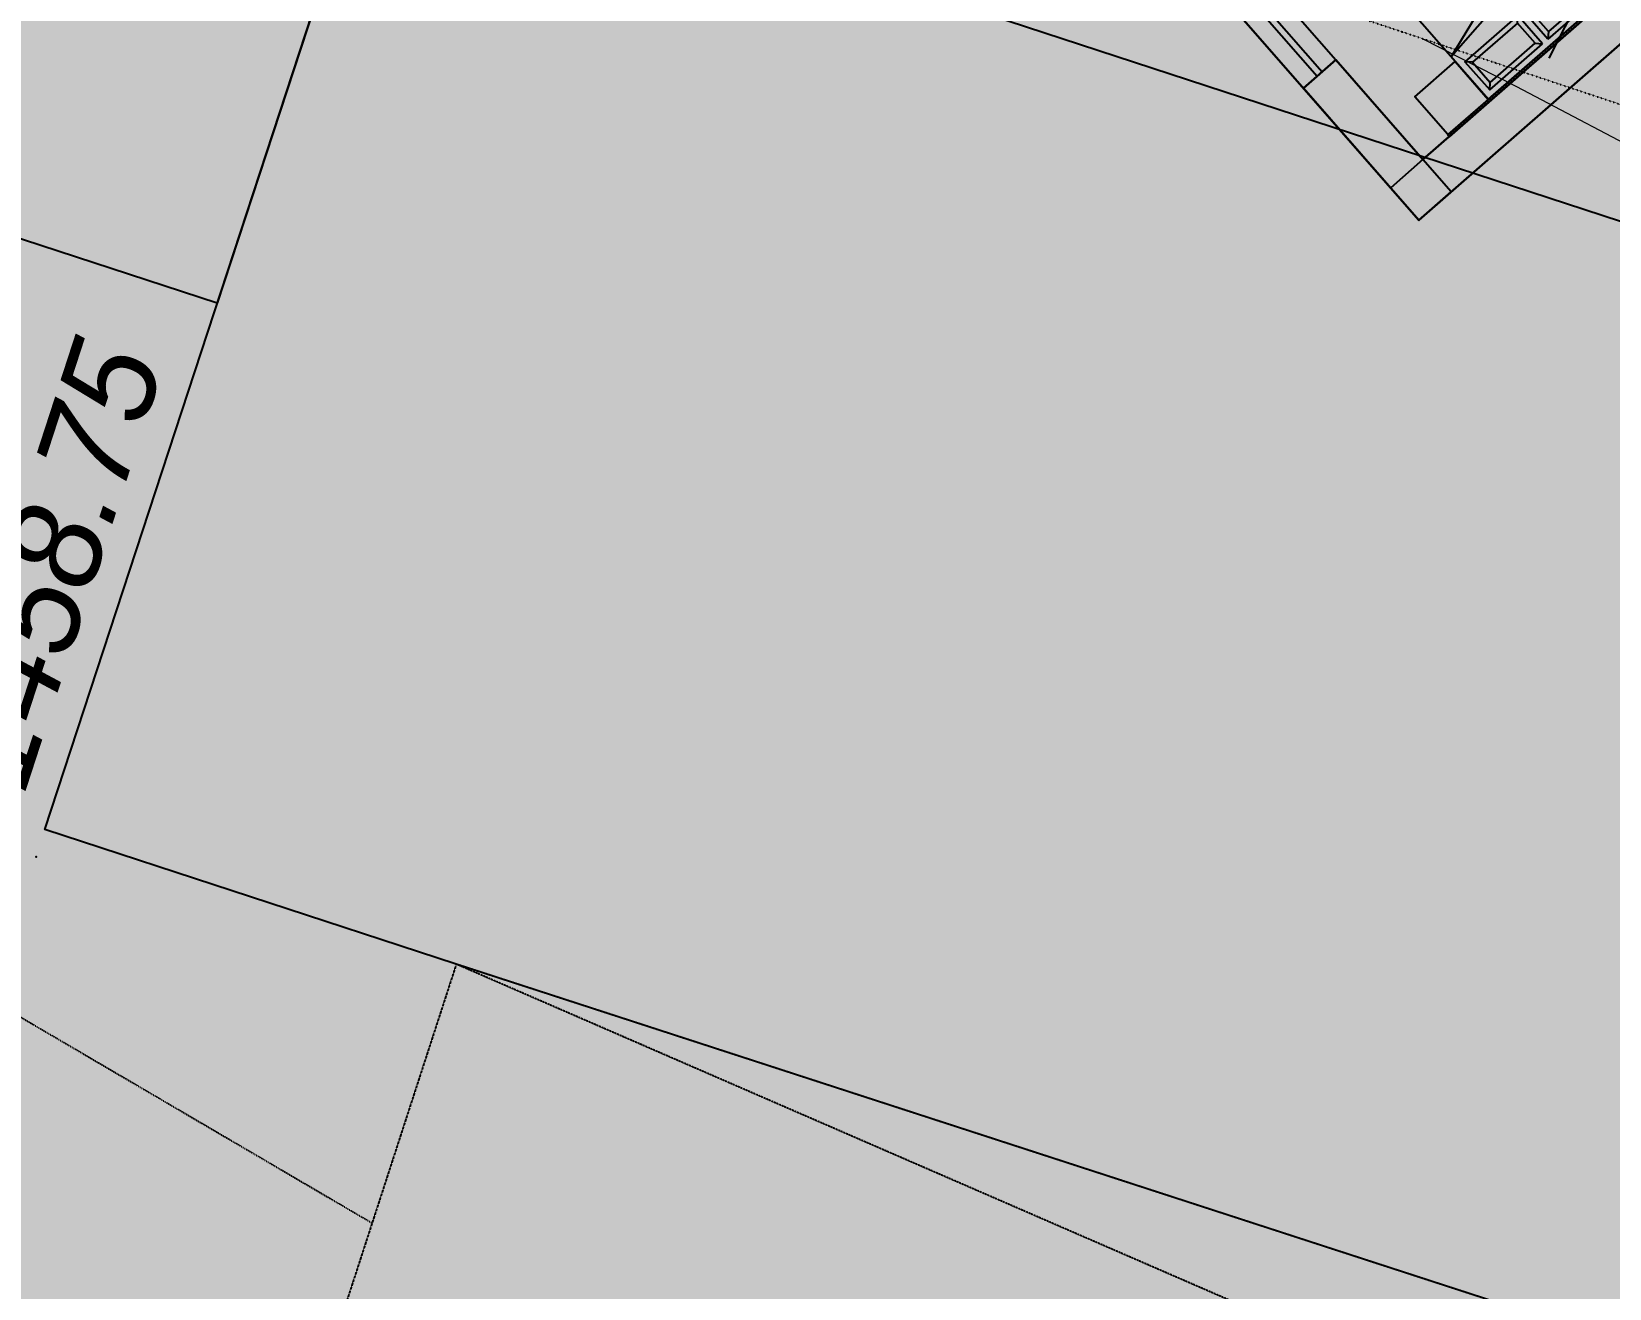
# Model space of a CAD drawing. Header units: millimetres. Extents: x 474337 to 1180020, y 4124662 to 4776603.
# Drawn here: x 640456 to 655168, y 4299873 to 4311593 of the extents above; entities that cross this region are included whole.
import ezdxf

# ---------------------------------------------------------------- set-up
doc = ezdxf.new("R2010")
doc.units = ezdxf.units.MM
doc.header["$PDMODE"] = 32
doc.header["$PDSIZE"] = 0.33
for name, pattern in [('Д_ТРОТ_ТРУБА', [3, 1.5, -1.5]), ('Контура низ откосов  Штриховая 0.1-0.5 - - - - - - -', [0.6, 0.1, -0.5]), ('НАВЕС_ОПОРЫ', [3, 2, -1])]:
    doc.linetypes.add(name, pattern=pattern)
for name, color, linetype in [('(004) Точки рельефа', 7, 'Continuous'), ('(007) Здания', 7, 'Continuous'), ('(025) Дорога', 7, 'Continuous'), ('(031) Горизонтали', 42, 'Continuous'), ('(035) Откосы', 7, 'Continuous')]:
    doc.layers.add(name, color=color, linetype=linetype)
doc.styles.add('D-431', font='')
doc.styles.get('D-431').set_extended_font_data('D431', italic=True)

# ---------------------------------------------------------------- blocks, each defined once
blk = doc.blocks.new('c3_ytc5_p')
for p, q in [((7.930521613459404, 194.7976255875064), (12.9305216134594, 189.7976255875064)), ((37.9305216134594, 189.7976255875064), (42.9305216134594, 194.7976255875064)), ((12.9305216134594, 134.2976255875064), (7.930521613459404, 129.2976255875064)), ((37.9305216134594, 134.2976255875064), (42.9305216134594, 129.2976255875064)), ((12.9305216134594, 117.7023744124935), (7.930521613459404, 122.7023744124935)), ((37.9305216134594, 117.7023744124935), (42.9305216134594, 122.7023744124935)), ((7.930521613459404, 57.20237441249356), (12.9305216134594, 62.20237441249356)), ((37.9305216134594, 62.20237441249356), (42.9305216134594, 57.20237441249356))]:
    blk.add_line(p, q)
for points in [[(2, 252), (0, 252), (0, 0), (2, 0)], [(2.199999999999819, 251.5), (49.19999999999982, 251.5), (49.19999999999982, 201.5), (2.199999999999819, 201.5)], [(2.199999999999819, 201.5), (190, 201.5), (190, 50.5999999999999), (2.199999999999819, 50.59999999999945)], [(7.930521613459404, 129.2976255875064), (42.9305216134594, 129.2976255875064), (42.9305216134594, 194.7976255875064), (7.930521613459404, 194.7976255875064)], [(75.03299761948301, 201.4749656656295), (54.94180553012211, 50.54750274674848), (98.23717267899656, 187.0525933894892)], [(12.9305216134594, 189.7976255875064), (12.9305216134594, 134.2976255875064), (37.9305216134594, 134.2976255875064), (37.9305216134594, 189.7976255875064)], [(7.930521613459404, 122.7023744124935), (42.9305216134594, 122.7023744124935), (42.9305216134594, 57.20237441249356), (7.930521613459404, 57.20237441249356)], [(12.9305216134594, 62.20237441249356), (12.9305216134594, 117.7023744124935), (37.9305216134594, 117.7023744124935), (37.9305216134594, 62.20237441249356)], [(2.199999999999819, 0.5), (49.19999999999982, 0.5), (49.19999999999982, 50.5), (2.199999999999819, 50.5)]]:
    blk.add_lwpolyline(points, close=True)
blk = doc.blocks.new('gfhdgsfg')
h = blk.add_hatch(color=256)
h.dxf.hatch_style = 1
h.paths.add_polyline_path([(2633659.997249485, -429749.1636561268), (2633659.997249485, -430149.1636561268), (2634059.997249485, -430149.1636561268), (2634059.997249485, -429749.1636561268)])
at = {"lineweight": 30}
for p, q in [((2634059.997249485, -419749.1636561268), (2634059.997249485, -430149.1636561268)), ((2633659.997249485, -420149.1636561268), (2633659.997249485, -429749.1636561268)), ((2633659.997249485, -429749.1636561268), (2632424.692441287, -429749.1636561268)), ((2632424.692441287, -430149.1636561268), (2632424.692441287, -429749.1636561268)), ((2634059.997249485, -430149.1636561268), (2632424.692441287, -430149.1636561268))]:
    blk.add_line(p, q, dxfattribs=at)
for points in [[(2630674.748923002, -429749.1636561268), (2632424.692441287, -429749.1636561268)], [(2630674.748923002, -429919.1636561269), (2632424.692441287, -429919.1636561269)], [(2630674.748923002, -429979.1636561269), (2632424.692441287, -429979.1636561269)], [(2630674.748923002, -430149.1636561269), (2632424.692441287, -430149.1636561268)]]:
    blk.add_lwpolyline(points)
blk.add_lwpolyline([(2634059.997249485, -430149.1636561268), (2634059.997249485, -429749.1636561268), (2633659.997249485, -429749.1636561268), (2633659.997249485, -430149.1636561268)], close=True)
at = {"extrusion": (0, 0, -1), "xscale": 10, "yscale": 10, "zscale": -10}
blk.add_blockref('c3_ytc5_p', (-2633659.997249485, -429425.3490189483), dxfattribs=at)

msp = doc.modelspace()

# ---------------------------------------------------------------- hatches: boundary and pattern name
at = {"lineweight": 30}
h = msp.add_hatch(color=74, dxfattribs=at)
h.dxf.hatch_style = 1
edge = h.paths.add_edge_path()
edge.add_line((668650.7964524031, 4311220.137547493), (672336.7292618214, 4307004.227287006))
edge.add_line((672336.729261756, 4307004.227287292), (677606.6170661772, 4311611.643278111))
edge.add_line((677606.6170662642, 4311611.643278122), (667601.9422993065, 4323054.828277658))
edge.add_line((667601.9422992468, 4323054.828277588), (660826.3722466971, 4317131.007699205))
edge.add_line((660826.3722467422, 4317131.007699013), (661221.2936207765, 4316679.303026483))
edge.add_line((661221.2936207056, 4316679.303027153), (653391.7459948851, 4309833.999234774))
edge.add_line((653391.7459949255, 4309833.9992342), (650364.0154732359, 4313297.068378772))
edge.add_line((650364.0154732466, 4313297.068379402), (648858.333237691, 4311980.663803944))
edge.add_line((648858.333237648, 4311980.663803101), (645172.4004272984, 4316196.574062657))
edge.add_line((645172.4004273415, 4316196.574063301), (656013.3125233419, 4325674.687003801))
edge.add_line((656013.312523365, 4325674.687003136), (659699.2453365086, 4321458.776738923))
edge.add_line((659699.2453365326, 4321458.77673912), (664969.1331474731, 4326066.192739252))
edge.add_line((664969.1331474781, 4326066.192739487), (654964.4583805205, 4337509.377740885))
edge.add_line((654964.4583804607, 4337509.37774086), (648188.8883288424, 4331585.557163408))
edge.add_line((648188.8883287907, 4331585.557163239), (648583.8097028249, 4331133.852489778))
edge.add_line((648583.8097028732, 4331133.852490425), (640754.2620765871, 4324288.548701772))
edge.add_line((640754.2620766163, 4324288.548701286), (637726.531554461, 4327751.617842133))
edge.add_line((637726.5315544605, 4327751.617841721), (636220.8493198362, 4326435.213267194))
edge.add_line((636220.8493198156, 4326435.213267326), (632534.916509466, 4330651.123526882))
edge.add_line((632534.9165095091, 4330651.123527527), (643375.8286055095, 4340129.236468026))
edge.add_line((643375.8286054134, 4340129.236467361), (647061.7614176257, 4335913.326205011))
edge.add_line((647061.7614176273, 4335913.326205254), (655343.0137059655, 4343153.551359094))
edge.add_line((655343.0137059689, 4343153.551359177), (651157.8683845119, 4347940.452807009))
edge.add_line((651157.8683845997, 4347940.452807426), (643131.9836521451, 4345328.34667981))
edge.add_line((643131.9836521149, 4345328.346679688), (631927.9812225924, 4339904.354493003))
edge.add_line((631927.9812226295, 4339904.354493141), (625259.9812236218, 4334894.354491595))
edge.add_line((625259.9812235832, 4334894.354491234), (619145.9812255001, 4325320.354489527))
edge.add_line((619145.9812254906, 4325320.354489326), (616143.9812280126, 4313712.354489535))
edge.add_line((616143.981227994, 4313712.354489326), (664431.3268320656, 4273530.937907759))
edge.add_line((664431.326832056, 4273530.937908173), (665085.1993731958, 4273391.068230341))
edge.add_line((665085.1993732452, 4273391.068230629), (676691.9694172217, 4276337.75205743))
edge.add_line((676691.9694172144, 4276337.752057076), (683409.1317304947, 4279642.536692096))
edge.add_line((683409.1317304373, 4279642.536691666), (683635.9812342483, 4279308.354503757))
edge.add_line((683635.981234312, 4279308.354504585), (694122.9196426927, 4282038.052570202))
edge.add_line((694122.9196426868, 4282038.052569389), (696992.7664266775, 4286731.783392997))
edge.add_arc((694277.5688997507, 4288007.597799301), 3000.000001292168, 334.8321523178782, 395.5583187144875)
edge.add_line((696718.1409795284, 4289752.19171524), (692876.9101396435, 4294145.729347348))
edge.add_line((692876.9101396799, 4294145.729347229), (686101.3400936495, 4288221.908780953))
edge.add_line((686101.3400936127, 4288221.908781052), (686496.2614676469, 4287770.204108522))
edge.add_line((686496.2614676952, 4287770.204109192), (678666.713842806, 4280924.900317744))
edge.add_line((678666.7138427496, 4280924.900317192), (675638.983319663, 4284387.969459902))
edge.add_line((675638.9833196402, 4284387.969460487), (674133.3010850159, 4283071.564886892))
edge.add_line((674133.3010851145, 4283071.564886093), (670447.3682752305, 4287287.475145649))
edge.add_line((670447.3682751656, 4287287.475146294), (681288.280369769, 4296765.588083999))
edge.add_line((681288.2803697586, 4296765.588083267), (684974.2131796426, 4292549.677823711))
edge.add_line((684974.2131797075, 4292549.67782402), (690244.1010074118, 4297157.093835328))
edge.add_line((690244.1010073423, 4297157.093835831), (680239.4262212926, 4308600.278811152))
edge.add_line((680239.4262213707, 4308600.278810501), (673463.8561762716, 4302676.458244225))
edge.add_line((673463.8561762571, 4302676.458244324), (673858.7775502914, 4302224.753570863))
edge.add_line((673858.7775502205, 4302224.75357151), (666029.2299248656, 4295379.449780994))
edge.add_line((666029.2299249172, 4295379.449780464), (663001.4994027619, 4298842.518923174))
edge.add_line((663001.4994027615, 4298842.518922806), (661495.8171653432, 4297526.114347348))
edge.add_line((661495.8171653748, 4297526.114347458), (657809.8843564221, 4301742.024607945))
edge.add_line((657809.8843563795, 4301742.024608612), (668650.7964523799, 4311220.13754818))
h = msp.add_hatch(color=21, dxfattribs=at)
h.dxf.hatch_style = 1
h.paths.add_polyline_path([(661221.2936202288, 4316679.303026199), (658193.5630985498, 4320142.372167587), (659699.2453331947, 4321458.776742935), (656013.312523365, 4325674.687003136), (645172.4004273415, 4316196.574063301), (648858.333237648, 4311980.663803101), (650364.0154732466, 4313297.068379402), (653391.745996356, 4309833.999236107)])

# ---------------------------------------------------------------- linework, layer by layer
at = {"layer": '(004) Точки рельефа', "linetype": 'ByBlock', "lineweight": -2}
msp.add_point((640497.9812310934, 4303896.354494095, 1457240.499972829), dxfattribs=at)
at = {"layer": '(007) Здания', "elevation": 1456753.499972838}
msp.add_lwpolyline([(637251.98122859, 4315724.354494095), (643680.4077688456, 4313620.525195122), (642187.7369418144, 4309059.544527054), (632479.9715304375, 4312236.602109909)], close=True, dxfattribs=at)
msp.add_lwpolyline([(679086.9812328815, 4291623.354503632), (644416.1648790836, 4302896.429265976), (640581.4544315338, 4304151.413847923), (640581.4544315338, 4304151.413847923), (643680.4077688456, 4313620.525195122), (678620.7806288004, 4302185.599462509), (682135.774592042, 4300939.197841644), (679086.9812328815, 4291623.354503632)], dxfattribs=at)
at = {"layer": '(007) Здания', "linetype": 'НАВЕС_ОПОРЫ', "elevation": 1456753.499972838}
msp.add_lwpolyline([(643336.9812316895, 4299577.354494095), (678007.7975854874, 4288304.279729843), (679086.9812328815, 4291623.354503632), (644416.1648790836, 4302896.429265976)], close=True, dxfattribs=at)
at = {"layer": '(007) Здания', "linetype": 'НАВЕС_ОПОРЫ', "elevation": 1456726.499972838}
msp.add_lwpolyline([(677942.9812330008, 4288325.354502678), (644416.1648790836, 4302896.429265976)], dxfattribs=at)
at = {"layer": '(025) Дорога', "linetype": 'Д_ТРОТ_ТРУБА', "elevation": 1456934.499972834, "flags": 128}
msp.add_lwpolyline([(637705.9812303782, 4303954.354493141), (643631.4470896721, 4300482.996647835)], dxfattribs=at)
at = {"layer": '(031) Горизонтали', "color": 42, "linetype": 'Continuous', "lineweight": 0, "elevation": 1457490.499972824}
msp.add_lwpolyline([(653415.8901648521, 4311530.76315403), (654294.6860558987, 4311083.905856133), (655665.0623773336, 4310363.387918472), (657248.6937959194, 4309513.819291115), (658789.3100683689, 4308675.839103699)], dxfattribs=at)
at = {"layer": '(035) Откосы', "color": 7}
msp.add_line((655150.7835812569, 4312420.633932114, 1457276.499972828), (654603.7097486258, 4311344.031202316, 1457276.499972828), dxfattribs=at)
at = {"layer": '(035) Откосы', "linetype": 'Контура низ откосов  Штриховая 0.1-0.5 - - - - - - -', "elevation": 1457276.499972828, "flags": 128}
msp.add_lwpolyline([(641041.4450497627, 4317220.502455711), (644398.7725212574, 4314530.664129257), (679320.9019742012, 4302912.43596077), (680352.5541853905, 4303024.494942665), (681073.7966938019, 4303550.491564751), (682070.6464951038, 4305183.098311424), (682846.5967844725, 4305812.236906052), (683959.4253013134, 4305861.879719734), (713800.1077178717, 4298585.180377007), (714513.5631904602, 4297965.812814713), (715268.6808434725, 4296831.69712925), (715722.3850320578, 4295447.996456146), (715427.4364192486, 4293557.137931824), (712281.2121021748, 4281027.391904831)], dxfattribs=at)
at = {"lineweight": 30, "elevation": 1472720.10577636}
msp.add_lwpolyline([(656013.312523365, 4325674.687003136), (659699.2453331947, 4321458.776742935), (658193.5630985498, 4320142.372167587), (661221.2936202288, 4316679.303026199), (653391.745996356, 4309833.999236107), (650364.0154732466, 4313297.068379402), (648858.333237648, 4311980.663803101), (645172.4004273415, 4316196.574063301)], close=True, dxfattribs=at)

# ---------------------------------------------------------------- block references
at = {"color": 1, "lineweight": 35, "rotation": 311.1629127110224}
msp.add_blockref('gfhdgsfg', (-756518.5924392939, 6575987.835455894, 1472720.10577636), dxfattribs=at)

# ---------------------------------------------------------------- texts
at = {"layer": '(004) Точки рельефа', "linetype": 'ByBlock', "insert": (639980.3981933594, 4304615.450788498, 1457240.499972829), "char_height": 874.9999999837019, "attachment_point": 4, "rotation": 71.97831202557245, "style": 'D-431'}
msp.add_mtext('1458.75', dxfattribs=at)

doc.saveas('drawing.dxf')
